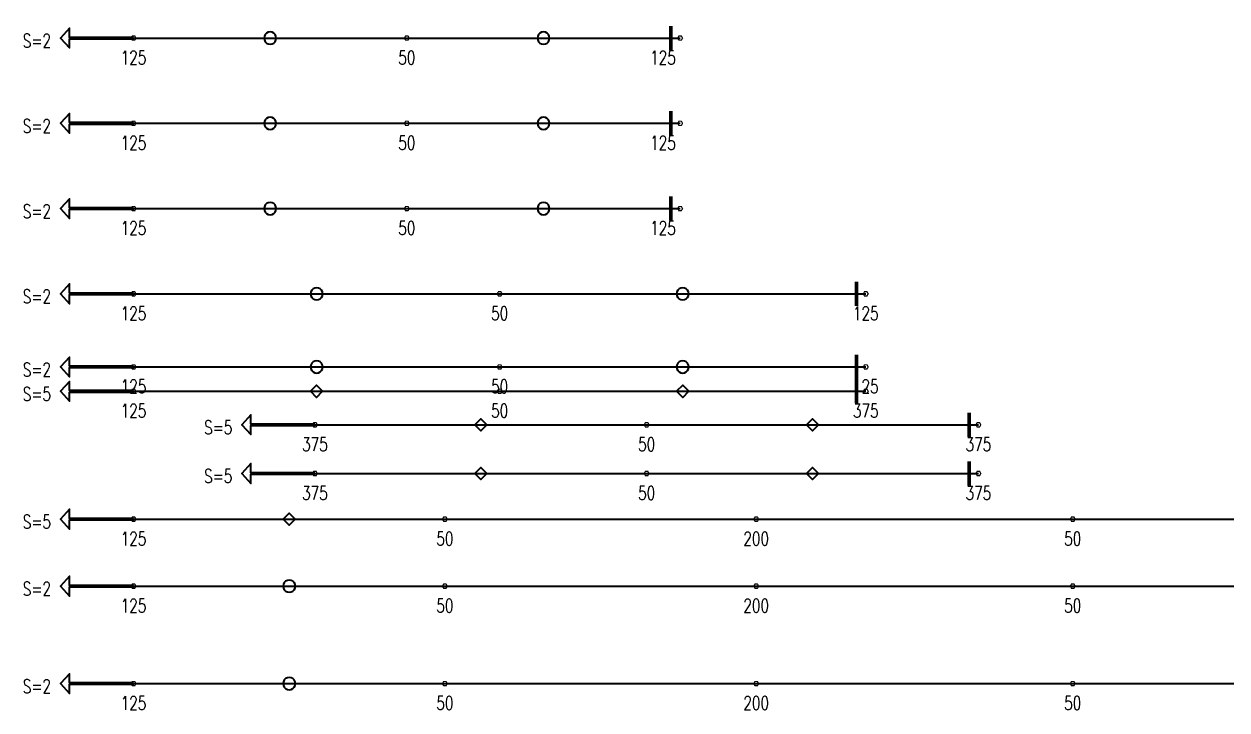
# Model space of a CAD drawing. Header units: millimetres. Extents: x 118516 to 588795, y -24154 to 50684.
# Drawn here: x 380622 to 400384, y 14067 to 25330 of the extents above; entities that cross this region are included whole.
import ezdxf

# ---------------------------------------------------------------- set-up
doc = ezdxf.new("R2010")
doc.units = ezdxf.units.MM
doc.layers.add('Current plane_Column', color=7, linetype='Continuous', true_color=0x4b00ff)
doc.layers.add('NDC_S-TENDON', color=6, linetype='Continuous', lineweight=35)
doc.layers.add('NDC_S_ANNO', color=7, linetype='Continuous', lineweight=20)
doc.styles.add('NDC_ANNO', font='', dxfattribs={"width": 0.8})
doc.styles.get('NDC_ANNO').set_extended_font_data('Dotum')

# ---------------------------------------------------------------- blocks, each defined once
blk = doc.blocks.new('HTB TDX')
at = {"layer": 'NDC_S-TENDON', "linetype": 'Continuous', "elevation": 3575}
for points in [[(8650, 15400, 60, 60, 0), (8650, 15800, 60, 60, 0)], [(8650, 14000, 60, 60, 0), (8650, 14400, 60, 60, 0)], [(8650, 12600, 60, 60, 0), (8650, 13000, 60, 60, 0)], [(11700, 11200, 60, 60, 0), (11700, 11600, 60, 60, 0)], [(11700, 10000, 60, 60, 0), (11700, 10400, 60, 60, 0)], [(11700, 9600, 60, 60, 0), (11700, 10000, 60, 60, 0)], [(13550, 9050, 60, 60, 0), (13550, 9450, 60, 60, 0)], [(13550, 8250, 60, 60, 0), (13550, 8650, 60, 60, 0)]]:
    blk.add_lwpolyline(points, format="xyseb", dxfattribs=at)
at = {"layer": 'NDC_S-TENDON', "linetype": 'Continuous'}
for points, elevation in [([(-180, 15612), (-1230, 15612), (-1230, 15762), (-1380, 15600), (-1230, 15438), (-1230, 15588), (-180, 15588)], 3575), ([(1965, 15600), (1970, 15569), (1984, 15541), (2006, 15519), (2034, 15505), (2065, 15500), (2096, 15505), (2124, 15519), (2146, 15541), (2160, 15569), (2165, 15600), (2160, 15631), (2146, 15659), (2124, 15681), (2096, 15695), (2065, 15700), (2034, 15695), (2006, 15681), (1984, 15659), (1970, 15631), (1965, 15600)], 3532), ([(6455, 15600), (6460, 15569), (6474, 15541), (6496, 15519), (6524, 15505), (6555, 15500), (6586, 15505), (6614, 15519), (6636, 15541), (6650, 15569), (6655, 15600), (6650, 15631), (6636, 15659), (6614, 15681), (6586, 15695), (6555, 15700), (6524, 15695), (6496, 15681), (6474, 15659), (6460, 15631), (6455, 15600)], 3532), ([(-180, 14212), (-1230, 14212), (-1230, 14362), (-1380, 14200), (-1230, 14038), (-1230, 14188), (-180, 14188)], 3575), ([(1965, 14200), (1970, 14169), (1984, 14141), (2006, 14119), (2034, 14105), (2065, 14100), (2096, 14105), (2124, 14119), (2146, 14141), (2160, 14169), (2165, 14200), (2160, 14231), (2146, 14259), (2124, 14281), (2096, 14295), (2065, 14300), (2034, 14295), (2006, 14281), (1984, 14259), (1970, 14231), (1965, 14200)], 3532), ([(6455, 14200), (6460, 14169), (6474, 14141), (6496, 14119), (6524, 14105), (6555, 14100), (6586, 14105), (6614, 14119), (6636, 14141), (6650, 14169), (6655, 14200), (6650, 14231), (6636, 14259), (6614, 14281), (6586, 14295), (6555, 14300), (6524, 14295), (6496, 14281), (6474, 14259), (6460, 14231), (6455, 14200)], 3532), ([(-180, 12812), (-1230, 12812), (-1230, 12962), (-1380, 12800), (-1230, 12638), (-1230, 12788), (-180, 12788)], 3575), ([(1965, 12800), (1970, 12769), (1984, 12741), (2006, 12719), (2034, 12705), (2065, 12700), (2096, 12705), (2124, 12719), (2146, 12741), (2160, 12769), (2165, 12800), (2160, 12831), (2146, 12859), (2124, 12881), (2096, 12895), (2065, 12900), (2034, 12895), (2006, 12881), (1984, 12859), (1970, 12831), (1965, 12800)], 3532), ([(6455, 12800), (6460, 12769), (6474, 12741), (6496, 12719), (6524, 12705), (6555, 12700), (6586, 12705), (6614, 12719), (6636, 12741), (6650, 12769), (6655, 12800), (6650, 12831), (6636, 12859), (6614, 12881), (6586, 12895), (6555, 12900), (6524, 12895), (6496, 12881), (6474, 12859), (6460, 12831), (6455, 12800)], 3532), ([(-180, 11412), (-1230, 11412), (-1230, 11562), (-1380, 11400), (-1230, 11238), (-1230, 11388), (-180, 11388)], 3575), ([(2727, 11400), (2732, 11369), (2747, 11341), (2769, 11319), (2797, 11305), (2827, 11300), (2858, 11305), (2886, 11319), (2908, 11341), (2923, 11369), (2927, 11400), (2923, 11431), (2908, 11459), (2886, 11481), (2858, 11495), (2827, 11500), (2797, 11495), (2769, 11481), (2747, 11459), (2732, 11431), (2727, 11400)], 3532), ([(8742, 11400), (8747, 11369), (8762, 11341), (8784, 11319), (8812, 11305), (8842, 11300), (8873, 11305), (8901, 11319), (8923, 11341), (8938, 11369), (8942, 11400), (8938, 11431), (8923, 11459), (8901, 11481), (8873, 11495), (8842, 11500), (8812, 11495), (8784, 11481), (8762, 11459), (8747, 11431), (8742, 11400)], 3532), ([(-180, 10212), (-1230, 10212), (-1230, 10362), (-1380, 10200), (-1230, 10038), (-1230, 10188), (-180, 10188)], 3575), ([(2727, 10200), (2732, 10169), (2747, 10141), (2769, 10119), (2797, 10105), (2827, 10100), (2858, 10105), (2886, 10119), (2908, 10141), (2923, 10169), (2927, 10200), (2923, 10231), (2908, 10259), (2886, 10281), (2858, 10295), (2827, 10300), (2797, 10295), (2769, 10281), (2747, 10259), (2732, 10231), (2727, 10200)], 3388), ([(8742, 10200), (8747, 10169), (8762, 10141), (8784, 10119), (8812, 10105), (8842, 10100), (8873, 10105), (8901, 10119), (8923, 10141), (8938, 10169), (8942, 10200), (8938, 10231), (8923, 10259), (8901, 10281), (8873, 10295), (8842, 10300), (8812, 10295), (8784, 10281), (8762, 10259), (8747, 10231), (8742, 10200)], 3388), ([(-180, 9812), (-1230, 9812), (-1230, 9962), (-1380, 9800), (-1230, 9638), (-1230, 9788), (-180, 9788)], 3575), ([(2727, 9800), (2827, 9700), (2927, 9800), (2827, 9900), (2727, 9800)], 3388), ([(8742, 9800), (8842, 9700), (8942, 9800), (8842, 9900), (8742, 9800)], 3388), ([(2800, 9262), (1750, 9262), (1750, 9412), (1600, 9250), (1750, 9088), (1750, 9238), (2800, 9238)], 3575), ([(5425, 9250), (5525, 9150), (5625, 9250), (5525, 9350), (5425, 9250)], 3388), ([(10875, 9250), (10975, 9150), (11075, 9250), (10975, 9350), (10875, 9250)], 3388), ([(2800, 8462), (1750, 8462), (1750, 8612), (1600, 8450), (1750, 8288), (1750, 8438), (2800, 8438)], 3575), ([(5425, 8450), (5525, 8350), (5625, 8450), (5525, 8550), (5425, 8450)], 3388), ([(10875, 8450), (10975, 8350), (11075, 8450), (10975, 8550), (10875, 8450)], 3388), ([(-180, 7712), (-1230, 7712), (-1230, 7862), (-1380, 7700), (-1230, 7538), (-1230, 7688), (-180, 7688)], 3575), ([(2277, 7700), (2377, 7600), (2477, 7700), (2377, 7800), (2277, 7700)], 3532), ([(-180, 6612), (-1230, 6612), (-1230, 6762), (-1380, 6600), (-1230, 6438), (-1230, 6588), (-180, 6588)], 3575), ([(2277, 6600), (2282, 6569), (2297, 6541), (2319, 6519), (2347, 6505), (2377, 6500), (2408, 6505), (2436, 6519), (2458, 6541), (2473, 6569), (2477, 6600), (2473, 6631), (2458, 6659), (2436, 6681), (2408, 6695), (2377, 6700), (2347, 6695), (2319, 6681), (2297, 6659), (2282, 6631), (2277, 6600)], 3532), ([(-180, 5012), (-1230, 5012), (-1230, 5162), (-1380, 5000), (-1230, 4838), (-1230, 4988), (-180, 4988)], 3575), ([(2277, 5000), (2282, 4969), (2297, 4941), (2319, 4919), (2347, 4905), (2377, 4900), (2408, 4905), (2436, 4919), (2458, 4941), (2473, 4969), (2477, 5000), (2473, 5031), (2458, 5059), (2436, 5081), (2408, 5095), (2377, 5100), (2347, 5095), (2319, 5081), (2297, 5059), (2282, 5031), (2277, 5000)], 3532)]:
    blk.add_lwpolyline(points, close=True, dxfattribs=dict(at, elevation=elevation))
for points, elevation in [([(-140, 15600, 20, 20, 0), (-160, 15635, 20, 20, 0), (-200, 15635, 20, 20, 0), (-220, 15600, 20, 20, 0), (-200, 15565, 20, 20, 0), (-160, 15565, 20, 20, 0)], 3575), ([(-140, 15600, 20, 20, 0), (-160, 15635, 20, 20, 0), (-200, 15635, 20, 20, 0), (-220, 15600, 20, 20, 0), (-200, 15565, 20, 20, 0), (-160, 15565, 20, 20, 0)], 3575), ([(4350, 15600, 20, 20, 0), (4330, 15635, 20, 20, 0), (4290, 15635, 20, 20, 0), (4270, 15600, 20, 20, 0), (4290, 15565, 20, 20, 0), (4330, 15565, 20, 20, 0)], 3500), ([(4350, 15600, 20, 20, 0), (4330, 15635, 20, 20, 0), (4290, 15635, 20, 20, 0), (4270, 15600, 20, 20, 0), (4290, 15565, 20, 20, 0), (4330, 15565, 20, 20, 0)], 3500), ([(8840, 15600, 20, 20, 0), (8820, 15635, 20, 20, 0), (8780, 15635, 20, 20, 0), (8760, 15600, 20, 20, 0), (8780, 15565, 20, 20, 0), (8820, 15565, 20, 20, 0)], 3575), ([(8840, 15600, 20, 20, 0), (8820, 15635, 20, 20, 0), (8780, 15635, 20, 20, 0), (8760, 15600, 20, 20, 0), (8780, 15565, 20, 20, 0), (8820, 15565, 20, 20, 0)], 3575), ([(-140, 14200, 20, 20, 0), (-160, 14235, 20, 20, 0), (-200, 14235, 20, 20, 0), (-220, 14200, 20, 20, 0), (-200, 14165, 20, 20, 0), (-160, 14165, 20, 20, 0)], 3575), ([(-140, 14200, 20, 20, 0), (-160, 14235, 20, 20, 0), (-200, 14235, 20, 20, 0), (-220, 14200, 20, 20, 0), (-200, 14165, 20, 20, 0), (-160, 14165, 20, 20, 0)], 3575), ([(4350, 14200, 20, 20, 0), (4330, 14235, 20, 20, 0), (4290, 14235, 20, 20, 0), (4270, 14200, 20, 20, 0), (4290, 14165, 20, 20, 0), (4330, 14165, 20, 20, 0)], 3500), ([(4350, 14200, 20, 20, 0), (4330, 14235, 20, 20, 0), (4290, 14235, 20, 20, 0), (4270, 14200, 20, 20, 0), (4290, 14165, 20, 20, 0), (4330, 14165, 20, 20, 0)], 3500), ([(8840, 14200, 20, 20, 0), (8820, 14235, 20, 20, 0), (8780, 14235, 20, 20, 0), (8760, 14200, 20, 20, 0), (8780, 14165, 20, 20, 0), (8820, 14165, 20, 20, 0)], 3575), ([(8840, 14200, 20, 20, 0), (8820, 14235, 20, 20, 0), (8780, 14235, 20, 20, 0), (8760, 14200, 20, 20, 0), (8780, 14165, 20, 20, 0), (8820, 14165, 20, 20, 0)], 3575), ([(-140, 12800, 20, 20, 0), (-160, 12835, 20, 20, 0), (-200, 12835, 20, 20, 0), (-220, 12800, 20, 20, 0), (-200, 12765, 20, 20, 0), (-160, 12765, 20, 20, 0)], 3575), ([(-140, 12800, 20, 20, 0), (-160, 12835, 20, 20, 0), (-200, 12835, 20, 20, 0), (-220, 12800, 20, 20, 0), (-200, 12765, 20, 20, 0), (-160, 12765, 20, 20, 0)], 3575), ([(4350, 12800, 20, 20, 0), (4330, 12835, 20, 20, 0), (4290, 12835, 20, 20, 0), (4270, 12800, 20, 20, 0), (4290, 12765, 20, 20, 0), (4330, 12765, 20, 20, 0)], 3500), ([(4350, 12800, 20, 20, 0), (4330, 12835, 20, 20, 0), (4290, 12835, 20, 20, 0), (4270, 12800, 20, 20, 0), (4290, 12765, 20, 20, 0), (4330, 12765, 20, 20, 0)], 3500), ([(8840, 12800, 20, 20, 0), (8820, 12835, 20, 20, 0), (8780, 12835, 20, 20, 0), (8760, 12800, 20, 20, 0), (8780, 12765, 20, 20, 0), (8820, 12765, 20, 20, 0)], 3575), ([(8840, 12800, 20, 20, 0), (8820, 12835, 20, 20, 0), (8780, 12835, 20, 20, 0), (8760, 12800, 20, 20, 0), (8780, 12765, 20, 20, 0), (8820, 12765, 20, 20, 0)], 3575), ([(-140, 11400, 20, 20, 0), (-160, 11435, 20, 20, 0), (-200, 11435, 20, 20, 0), (-220, 11400, 20, 20, 0), (-200, 11365, 20, 20, 0), (-160, 11365, 20, 20, 0)], 3575), ([(-140, 11400, 20, 20, 0), (-160, 11435, 20, 20, 0), (-200, 11435, 20, 20, 0), (-220, 11400, 20, 20, 0), (-200, 11365, 20, 20, 0), (-160, 11365, 20, 20, 0)], 3575), ([(5875, 11400, 20, 20, 0), (5855, 11435, 20, 20, 0), (5815, 11435, 20, 20, 0), (5795, 11400, 20, 20, 0), (5815, 11365, 20, 20, 0), (5855, 11365, 20, 20, 0)], 3500), ([(5875, 11400, 20, 20, 0), (5855, 11435, 20, 20, 0), (5815, 11435, 20, 20, 0), (5795, 11400, 20, 20, 0), (5815, 11365, 20, 20, 0), (5855, 11365, 20, 20, 0)], 3500), ([(11890, 11400, 20, 20, 0), (11870, 11435, 20, 20, 0), (11830, 11435, 20, 20, 0), (11810, 11400, 20, 20, 0), (11830, 11365, 20, 20, 0), (11870, 11365, 20, 20, 0)], 3575), ([(11890, 11400, 20, 20, 0), (11870, 11435, 20, 20, 0), (11830, 11435, 20, 20, 0), (11810, 11400, 20, 20, 0), (11830, 11365, 20, 20, 0), (11870, 11365, 20, 20, 0)], 3575), ([(-140, 10200, 20, 20, 0), (-160, 10235, 20, 20, 0), (-200, 10235, 20, 20, 0), (-220, 10200, 20, 20, 0), (-200, 10165, 20, 20, 0), (-160, 10165, 20, 20, 0)], 3575), ([(-140, 10200, 20, 20, 0), (-160, 10235, 20, 20, 0), (-200, 10235, 20, 20, 0), (-220, 10200, 20, 20, 0), (-200, 10165, 20, 20, 0), (-160, 10165, 20, 20, 0)], 3575), ([(5875, 10200, 20, 20, 0), (5855, 10235, 20, 20, 0), (5815, 10235, 20, 20, 0), (5795, 10200, 20, 20, 0), (5815, 10165, 20, 20, 0), (5855, 10165, 20, 20, 0)], 3250), ([(5875, 10200, 20, 20, 0), (5855, 10235, 20, 20, 0), (5815, 10235, 20, 20, 0), (5795, 10200, 20, 20, 0), (5815, 10165, 20, 20, 0), (5855, 10165, 20, 20, 0)], 3250), ([(11890, 10200, 20, 20, 0), (11870, 10235, 20, 20, 0), (11830, 10235, 20, 20, 0), (11810, 10200, 20, 20, 0), (11830, 10165, 20, 20, 0), (11870, 10165, 20, 20, 0)], 3575), ([(11890, 10200, 20, 20, 0), (11870, 10235, 20, 20, 0), (11830, 10235, 20, 20, 0), (11810, 10200, 20, 20, 0), (11830, 10165, 20, 20, 0), (11870, 10165, 20, 20, 0)], 3575), ([(-140, 9800, 20, 20, 0), (-160, 9835, 20, 20, 0), (-200, 9835, 20, 20, 0), (-220, 9800, 20, 20, 0), (-200, 9765, 20, 20, 0), (-160, 9765, 20, 20, 0)], 3575), ([(-140, 9800, 20, 20, 0), (-160, 9835, 20, 20, 0), (-200, 9835, 20, 20, 0), (-220, 9800, 20, 20, 0), (-200, 9765, 20, 20, 0), (-160, 9765, 20, 20, 0)], 3575), ([(5875, 9800, 20, 20, 0), (5855, 9835, 20, 20, 0), (5815, 9835, 20, 20, 0), (5795, 9800, 20, 20, 0), (5815, 9765, 20, 20, 0), (5855, 9765, 20, 20, 0)], 3250), ([(5875, 9800, 20, 20, 0), (5855, 9835, 20, 20, 0), (5815, 9835, 20, 20, 0), (5795, 9800, 20, 20, 0), (5815, 9765, 20, 20, 0), (5855, 9765, 20, 20, 0)], 3250), ([(11890, 9800, 20, 20, 0), (11870, 9835, 20, 20, 0), (11830, 9835, 20, 20, 0), (11810, 9800, 20, 20, 0), (11830, 9765, 20, 20, 0), (11870, 9765, 20, 20, 0)], 3575), ([(11890, 9800, 20, 20, 0), (11870, 9835, 20, 20, 0), (11830, 9835, 20, 20, 0), (11810, 9800, 20, 20, 0), (11830, 9765, 20, 20, 0), (11870, 9765, 20, 20, 0)], 3575), ([(2840, 9250, 20, 20, 0), (2820, 9285, 20, 20, 0), (2780, 9285, 20, 20, 0), (2760, 9250, 20, 20, 0), (2780, 9215, 20, 20, 0), (2820, 9215, 20, 20, 0)], 3575), ([(2840, 9250, 20, 20, 0), (2820, 9285, 20, 20, 0), (2780, 9285, 20, 20, 0), (2760, 9250, 20, 20, 0), (2780, 9215, 20, 20, 0), (2820, 9215, 20, 20, 0)], 3575), ([(8290, 9250, 20, 20, 0), (8270, 9285, 20, 20, 0), (8230, 9285, 20, 20, 0), (8210, 9250, 20, 20, 0), (8230, 9215, 20, 20, 0), (8270, 9215, 20, 20, 0)], 3250), ([(8290, 9250, 20, 20, 0), (8270, 9285, 20, 20, 0), (8230, 9285, 20, 20, 0), (8210, 9250, 20, 20, 0), (8230, 9215, 20, 20, 0), (8270, 9215, 20, 20, 0)], 3250), ([(13740, 9250, 20, 20, 0), (13720, 9285, 20, 20, 0), (13680, 9285, 20, 20, 0), (13660, 9250, 20, 20, 0), (13680, 9215, 20, 20, 0), (13720, 9215, 20, 20, 0)], 3575), ([(13740, 9250, 20, 20, 0), (13720, 9285, 20, 20, 0), (13680, 9285, 20, 20, 0), (13660, 9250, 20, 20, 0), (13680, 9215, 20, 20, 0), (13720, 9215, 20, 20, 0)], 3575), ([(2840, 8450, 20, 20, 0), (2820, 8485, 20, 20, 0), (2780, 8485, 20, 20, 0), (2760, 8450, 20, 20, 0), (2780, 8415, 20, 20, 0), (2820, 8415, 20, 20, 0)], 3575), ([(2840, 8450, 20, 20, 0), (2820, 8485, 20, 20, 0), (2780, 8485, 20, 20, 0), (2760, 8450, 20, 20, 0), (2780, 8415, 20, 20, 0), (2820, 8415, 20, 20, 0)], 3575), ([(8290, 8450, 20, 20, 0), (8270, 8485, 20, 20, 0), (8230, 8485, 20, 20, 0), (8210, 8450, 20, 20, 0), (8230, 8415, 20, 20, 0), (8270, 8415, 20, 20, 0)], 3250), ([(8290, 8450, 20, 20, 0), (8270, 8485, 20, 20, 0), (8230, 8485, 20, 20, 0), (8210, 8450, 20, 20, 0), (8230, 8415, 20, 20, 0), (8270, 8415, 20, 20, 0)], 3250), ([(13740, 8450, 20, 20, 0), (13720, 8485, 20, 20, 0), (13680, 8485, 20, 20, 0), (13660, 8450, 20, 20, 0), (13680, 8415, 20, 20, 0), (13720, 8415, 20, 20, 0)], 3575), ([(13740, 8450, 20, 20, 0), (13720, 8485, 20, 20, 0), (13680, 8485, 20, 20, 0), (13660, 8450, 20, 20, 0), (13680, 8415, 20, 20, 0), (13720, 8415, 20, 20, 0)], 3575), ([(-140, 7700, 20, 20, 0), (-160, 7735, 20, 20, 0), (-200, 7735, 20, 20, 0), (-220, 7700, 20, 20, 0), (-200, 7665, 20, 20, 0), (-160, 7665, 20, 20, 0)], 3575), ([(-140, 7700, 20, 20, 0), (-160, 7735, 20, 20, 0), (-200, 7735, 20, 20, 0), (-220, 7700, 20, 20, 0), (-200, 7665, 20, 20, 0), (-160, 7665, 20, 20, 0)], 3575), ([(4975, 7700, 20, 20, 0), (4955, 7735, 20, 20, 0), (4915, 7735, 20, 20, 0), (4895, 7700, 20, 20, 0), (4915, 7665, 20, 20, 0), (4955, 7665, 20, 20, 0)], 3500), ([(4975, 7700, 20, 20, 0), (4955, 7735, 20, 20, 0), (4915, 7735, 20, 20, 0), (4895, 7700, 20, 20, 0), (4915, 7665, 20, 20, 0), (4955, 7665, 20, 20, 0)], 3500), ([(10090, 7700, 20, 20, 0), (10070, 7735, 20, 20, 0), (10030, 7735, 20, 20, 0), (10010, 7700, 20, 20, 0), (10030, 7665, 20, 20, 0), (10070, 7665, 20, 20, 0)], 3650), ([(10090, 7700, 20, 20, 0), (10070, 7735, 20, 20, 0), (10030, 7735, 20, 20, 0), (10010, 7700, 20, 20, 0), (10030, 7665, 20, 20, 0), (10070, 7665, 20, 20, 0)], 3650), ([(10090, 7700, 20, 20, 0), (10070, 7735, 20, 20, 0), (10030, 7735, 20, 20, 0), (10010, 7700, 20, 20, 0), (10030, 7665, 20, 20, 0), (10070, 7665, 20, 20, 0)], 3650), ([(10090, 7700, 20, 20, 0), (10070, 7735, 20, 20, 0), (10030, 7735, 20, 20, 0), (10010, 7700, 20, 20, 0), (10030, 7665, 20, 20, 0), (10070, 7665, 20, 20, 0)], 3650), ([(15290, 7700, 20, 20, 0), (15270, 7735, 20, 20, 0), (15230, 7735, 20, 20, 0), (15210, 7700, 20, 20, 0), (15230, 7665, 20, 20, 0), (15270, 7665, 20, 20, 0)], 3500), ([(15290, 7700, 20, 20, 0), (15270, 7735, 20, 20, 0), (15230, 7735, 20, 20, 0), (15210, 7700, 20, 20, 0), (15230, 7665, 20, 20, 0), (15270, 7665, 20, 20, 0)], 3500), ([(-140, 6600, 20, 20, 0), (-160, 6635, 20, 20, 0), (-200, 6635, 20, 20, 0), (-220, 6600, 20, 20, 0), (-200, 6565, 20, 20, 0), (-160, 6565, 20, 20, 0)], 3575), ([(-140, 6600, 20, 20, 0), (-160, 6635, 20, 20, 0), (-200, 6635, 20, 20, 0), (-220, 6600, 20, 20, 0), (-200, 6565, 20, 20, 0), (-160, 6565, 20, 20, 0)], 3575), ([(4975, 6600, 20, 20, 0), (4955, 6635, 20, 20, 0), (4915, 6635, 20, 20, 0), (4895, 6600, 20, 20, 0), (4915, 6565, 20, 20, 0), (4955, 6565, 20, 20, 0)], 3500), ([(4975, 6600, 20, 20, 0), (4955, 6635, 20, 20, 0), (4915, 6635, 20, 20, 0), (4895, 6600, 20, 20, 0), (4915, 6565, 20, 20, 0), (4955, 6565, 20, 20, 0)], 3500), ([(10090, 6600, 20, 20, 0), (10070, 6635, 20, 20, 0), (10030, 6635, 20, 20, 0), (10010, 6600, 20, 20, 0), (10030, 6565, 20, 20, 0), (10070, 6565, 20, 20, 0)], 3650), ([(10090, 6600, 20, 20, 0), (10070, 6635, 20, 20, 0), (10030, 6635, 20, 20, 0), (10010, 6600, 20, 20, 0), (10030, 6565, 20, 20, 0), (10070, 6565, 20, 20, 0)], 3650), ([(10090, 6600, 20, 20, 0), (10070, 6635, 20, 20, 0), (10030, 6635, 20, 20, 0), (10010, 6600, 20, 20, 0), (10030, 6565, 20, 20, 0), (10070, 6565, 20, 20, 0)], 3650), ([(10090, 6600, 20, 20, 0), (10070, 6635, 20, 20, 0), (10030, 6635, 20, 20, 0), (10010, 6600, 20, 20, 0), (10030, 6565, 20, 20, 0), (10070, 6565, 20, 20, 0)], 3650), ([(15290, 6600, 20, 20, 0), (15270, 6635, 20, 20, 0), (15230, 6635, 20, 20, 0), (15210, 6600, 20, 20, 0), (15230, 6565, 20, 20, 0), (15270, 6565, 20, 20, 0)], 3500), ([(15290, 6600, 20, 20, 0), (15270, 6635, 20, 20, 0), (15230, 6635, 20, 20, 0), (15210, 6600, 20, 20, 0), (15230, 6565, 20, 20, 0), (15270, 6565, 20, 20, 0)], 3500), ([(-140, 5000, 20, 20, 0), (-160, 5035, 20, 20, 0), (-200, 5035, 20, 20, 0), (-220, 5000, 20, 20, 0), (-200, 4965, 20, 20, 0), (-160, 4965, 20, 20, 0)], 3575), ([(-140, 5000, 20, 20, 0), (-160, 5035, 20, 20, 0), (-200, 5035, 20, 20, 0), (-220, 5000, 20, 20, 0), (-200, 4965, 20, 20, 0), (-160, 4965, 20, 20, 0)], 3575), ([(4975, 5000, 20, 20, 0), (4955, 5035, 20, 20, 0), (4915, 5035, 20, 20, 0), (4895, 5000, 20, 20, 0), (4915, 4965, 20, 20, 0), (4955, 4965, 20, 20, 0)], 3500), ([(4975, 5000, 20, 20, 0), (4955, 5035, 20, 20, 0), (4915, 5035, 20, 20, 0), (4895, 5000, 20, 20, 0), (4915, 4965, 20, 20, 0), (4955, 4965, 20, 20, 0)], 3500), ([(10090, 5000, 20, 20, 0), (10070, 5035, 20, 20, 0), (10030, 5035, 20, 20, 0), (10010, 5000, 20, 20, 0), (10030, 4965, 20, 20, 0), (10070, 4965, 20, 20, 0)], 3650), ([(10090, 5000, 20, 20, 0), (10070, 5035, 20, 20, 0), (10030, 5035, 20, 20, 0), (10010, 5000, 20, 20, 0), (10030, 4965, 20, 20, 0), (10070, 4965, 20, 20, 0)], 3650), ([(10090, 5000, 20, 20, 0), (10070, 5035, 20, 20, 0), (10030, 5035, 20, 20, 0), (10010, 5000, 20, 20, 0), (10030, 4965, 20, 20, 0), (10070, 4965, 20, 20, 0)], 3650), ([(10090, 5000, 20, 20, 0), (10070, 5035, 20, 20, 0), (10030, 5035, 20, 20, 0), (10010, 5000, 20, 20, 0), (10030, 4965, 20, 20, 0), (10070, 4965, 20, 20, 0)], 3650), ([(15290, 5000, 20, 20, 0), (15270, 5035, 20, 20, 0), (15230, 5035, 20, 20, 0), (15210, 5000, 20, 20, 0), (15230, 4965, 20, 20, 0), (15270, 4965, 20, 20, 0)], 3500), ([(15290, 5000, 20, 20, 0), (15270, 5035, 20, 20, 0), (15230, 5035, 20, 20, 0), (15210, 5000, 20, 20, 0), (15230, 4965, 20, 20, 0), (15270, 4965, 20, 20, 0)], 3500)]:
    blk.add_lwpolyline(points, format="xyseb", close=True, dxfattribs=dict(at, elevation=elevation))
for points in [[(-180, 15600, 3575), (419, 15600, 3572), (1017, 15600, 3562), (1616, 15600, 3545), (2289, 15600, 3525), (2963, 15600, 3511), (3636, 15600, 3503), (4310, 15600, 3500), (4983, 15600, 3503), (5657, 15600, 3511), (6330, 15600, 3525), (7004, 15600, 3545), (7603, 15600, 3562), (8201, 15600, 3572), (8800, 15600, 3575)], [(-180, 14200, 3575), (419, 14200, 3572), (1017, 14200, 3562), (1616, 14200, 3545), (2289, 14200, 3525), (2963, 14200, 3511), (3636, 14200, 3503), (4310, 14200, 3500), (4983, 14200, 3503), (5657, 14200, 3511), (6330, 14200, 3525), (7004, 14200, 3545), (7603, 14200, 3562), (8201, 14200, 3572), (8800, 14200, 3575)], [(-180, 12800, 3575), (419, 12800, 3572), (1017, 12800, 3562), (1616, 12800, 3545), (2289, 12800, 3525), (2963, 12800, 3511), (3636, 12800, 3503), (4310, 12800, 3500), (4983, 12800, 3503), (5657, 12800, 3511), (6330, 12800, 3525), (7004, 12800, 3545), (7603, 12800, 3562), (8201, 12800, 3572), (8800, 12800, 3575)], [(-180, 11400, 3575), (622, 11400, 3572), (1424, 11400, 3562), (2226, 11400, 3545), (3128, 11400, 3525), (4030, 11400, 3511), (4933, 11400, 3503), (5835, 11400, 3500), (6737, 11400, 3503), (7639, 11400, 3511), (8542, 11400, 3525), (9444, 11400, 3545), (10246, 11400, 3562), (11048, 11400, 3572), (11850, 11400, 3575)], [(-180, 10200, 3575), (622, 10200, 3561), (1424, 10200, 3517), (2226, 10200, 3445), (3128, 10200, 3360), (4030, 10200, 3299), (4933, 10200, 3262), (5835, 10200, 3250), (6737, 10200, 3262), (7639, 10200, 3299), (8542, 10200, 3360), (9444, 10200, 3445), (10246, 10200, 3517), (11048, 10200, 3561), (11850, 10200, 3575)], [(-180, 9800, 3575), (622, 9800, 3561), (1424, 9800, 3517), (2226, 9800, 3445), (3128, 9800, 3360), (4030, 9800, 3299), (4933, 9800, 3262), (5835, 9800, 3250), (6737, 9800, 3262), (7639, 9800, 3299), (8542, 9800, 3360), (9444, 9800, 3445), (10246, 9800, 3517), (11048, 9800, 3561), (11850, 9800, 3575)], [(2800, 9250, 3575), (3527, 9250, 3561), (4253, 9250, 3517), (4980, 9250, 3445), (5797, 9250, 3360), (6615, 9250, 3299), (7432, 9250, 3262), (8250, 9250, 3250), (9067, 9250, 3262), (9885, 9250, 3299), (10702, 9250, 3360), (11520, 9250, 3445), (12247, 9250, 3517), (12973, 9250, 3561), (13700, 9250, 3575)], [(2800, 8450, 3575), (3527, 8450, 3561), (4253, 8450, 3517), (4980, 8450, 3445), (5797, 8450, 3360), (6615, 8450, 3299), (7432, 8450, 3262), (8250, 8450, 3250), (9067, 8450, 3262), (9885, 8450, 3299), (10702, 8450, 3360), (11520, 8450, 3445), (12247, 8450, 3517), (12973, 8450, 3561), (13700, 8450, 3575)], [(-180, 7700, 3575), (502, 7700, 3572), (1184, 7700, 3562), (1866, 7700, 3545), (2889, 7700, 3520), (3912, 7700, 3505), (4935, 7700, 3500), (5958, 7700, 3510), (6981, 7700, 3540), (8004, 7700, 3590), (8686, 7700, 3623), (9368, 7700, 3643), (10050, 7700, 3650)], [(10050, 7700, 3650), (10743, 7700, 3643), (11437, 7700, 3623), (12130, 7700, 3590), (13170, 7700, 3540), (14210, 7700, 3510), (15250, 7700, 3500), (16290, 7700, 3510), (17330, 7700, 3540), (18370, 7700, 3590), (19063, 7700, 3623), (19757, 7700, 3643), (20450, 7700, 3650)], [(-180, 6600, 3575), (502, 6600, 3572), (1184, 6600, 3562), (1866, 6600, 3545), (2889, 6600, 3520), (3912, 6600, 3505), (4935, 6600, 3500), (5958, 6600, 3510), (6981, 6600, 3540), (8004, 6600, 3590), (8686, 6600, 3623), (9368, 6600, 3643), (10050, 6600, 3650)], [(10050, 6600, 3650), (10743, 6600, 3643), (11437, 6600, 3623), (12130, 6600, 3590), (13170, 6600, 3540), (14210, 6600, 3510), (15250, 6600, 3500), (16290, 6600, 3510), (17330, 6600, 3540), (18370, 6600, 3590), (19063, 6600, 3623), (19757, 6600, 3643), (20450, 6600, 3650)], [(-180, 5000, 3575), (502, 5000, 3572), (1184, 5000, 3562), (1866, 5000, 3545), (2889, 5000, 3520), (3912, 5000, 3505), (4935, 5000, 3500), (5958, 5000, 3510), (6981, 5000, 3540), (8004, 5000, 3590), (8686, 5000, 3623), (9368, 5000, 3643), (10050, 5000, 3650)], [(10050, 5000, 3650), (10743, 5000, 3643), (11437, 5000, 3623), (12130, 5000, 3590), (13170, 5000, 3540), (14210, 5000, 3510), (15250, 5000, 3500), (16290, 5000, 3510), (17330, 5000, 3540), (18370, 5000, 3590), (19063, 5000, 3623), (19757, 5000, 3643), (20450, 5000, 3650)]]:
    blk.add_polyline3d(points, dxfattribs=at)
at = {"layer": 'NDC_S_ANNO', "linetype": 'Continuous', "char_height": 225, "attachment_point": 5, "rotation": 0, "line_spacing_factor": 0.75, "style": 'NDC_ANNO'}
for s, insert in [('\\FSTANDARD.shx;S=2', (-1768, 15557, 3700)), ('\\FSTANDARD.shx;125', (-180, 15280, 3575)), ('\\FSTANDARD.shx;50', (4310, 15280, 3500)), ('\\FSTANDARD.shx;125', (8518, 15280, 3575)), ('\\FSTANDARD.shx;S=2', (-1768, 14157, 3700)), ('\\FSTANDARD.shx;125', (-180, 13880, 3575)), ('\\FSTANDARD.shx;50', (4310, 13880, 3500)), ('\\FSTANDARD.shx;125', (8518, 13880, 3575)), ('\\FSTANDARD.shx;S=2', (-1768, 12757, 3700)), ('\\FSTANDARD.shx;125', (-180, 12480, 3575)), ('\\FSTANDARD.shx;50', (4310, 12480, 3500)), ('\\FSTANDARD.shx;125', (8518, 12480, 3575)), ('\\FSTANDARD.shx;S=2', (-1768, 11357, 3700)), ('\\FSTANDARD.shx;125', (-180, 11080, 3575)), ('\\FSTANDARD.shx;50', (5835, 11080, 3500)), ('\\FSTANDARD.shx;125', (11850, 11080, 3575)), ('\\FSTANDARD.shx;S=2', (-1768, 10157, 3700)), ('\\FSTANDARD.shx;125', (-180, 9880, 3575)), ('\\FSTANDARD.shx;50', (5835, 9880, 3250)), ('\\FSTANDARD.shx;125', (11850, 9880, 3575)), ('\\FSTANDARD.shx;S=5', (-1768, 9757, 3700)), ('\\FSTANDARD.shx;125', (-180, 9480, 3575)), ('\\FSTANDARD.shx;50', (5835, 9480, 3250)), ('\\FSTANDARD.shx;375', (11850, 9480, 3575)), ('\\FSTANDARD.shx;S=5', (-1768, 7658, 3700)), ('\\FSTANDARD.shx;S=2', (-1768, 6557, 3700)), ('\\FSTANDARD.shx;S=2', (-1768, 4957, 3700))]:
    blk.add_mtext(s, dxfattribs=dict(at, insert=insert))
at = {"layer": 'NDC_S_ANNO', "linetype": 'Continuous', "char_height": 225, "attachment_point": 5, "line_spacing_factor": 0.75, "style": 'NDC_ANNO'}
for s, insert in [('\\FSTANDARD.shx;S=5', (1212, 9208, 3700)), ('\\FSTANDARD.shx;375', (2800, 8930, 3575)), ('\\FSTANDARD.shx;50', (8250, 8930, 3250)), ('\\FSTANDARD.shx;375', (13700, 8930, 3575)), ('\\FSTANDARD.shx;S=5', (1212, 8408, 3700)), ('\\FSTANDARD.shx;375', (2800, 8130, 3575)), ('\\FSTANDARD.shx;50', (8250, 8130, 3250)), ('\\FSTANDARD.shx;375', (13700, 8130, 3575)), ('\\FSTANDARD.shx;125', (-180, 7380, 3575)), ('\\FSTANDARD.shx;50', (4935, 7380, 3500)), ('\\FSTANDARD.shx;200', (10050, 7380, 3650)), ('\\FSTANDARD.shx;50', (15250, 7380, 3500)), ('\\FSTANDARD.shx;125', (-180, 6280, 3575)), ('\\FSTANDARD.shx;50', (4935, 6280, 3500)), ('\\FSTANDARD.shx;200', (10050, 6280, 3650)), ('\\FSTANDARD.shx;50', (15250, 6280, 3500)), ('\\FSTANDARD.shx;125', (-180, 4680, 3575)), ('\\FSTANDARD.shx;50', (4935, 4680, 3500)), ('\\FSTANDARD.shx;200', (10050, 4680, 3650)), ('\\FSTANDARD.shx;50', (15250, 4680, 3500))]:
    blk.add_mtext(s, dxfattribs=dict(at, insert=insert))

msp = doc.modelspace()

# ---------------------------------------------------------------- block references
at = {"layer": 'Current plane_Column'}
msp.add_blockref('HTB TDX', (382600, 9500), dxfattribs=at)

doc.saveas('drawing.dxf')
